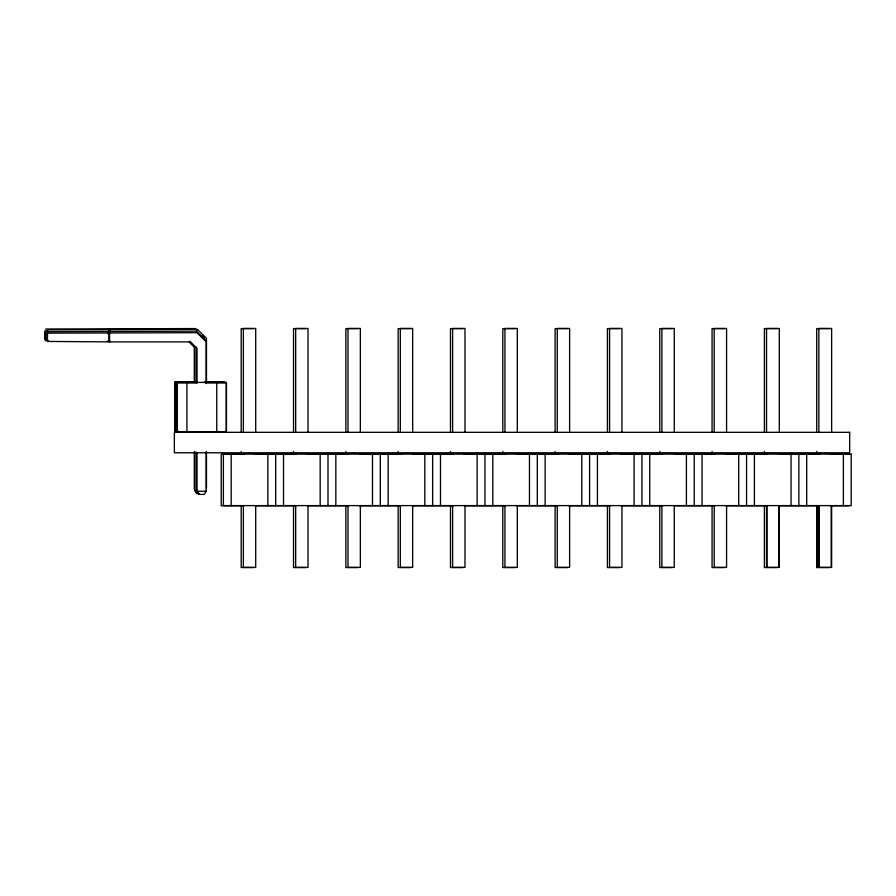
<?xml version="1.0" encoding="UTF-8"?>
<svg xmlns="http://www.w3.org/2000/svg" width="896" height="896" viewBox="0 0 896 896"><rect width="100%" height="100%" fill="white"/><g stroke="black" fill="none" stroke-linecap="round" stroke-linejoin="round"><path stroke-width="1.34" d="M206.158 452.122L206.158 491.266L204.322 494.379L198.8 494.379L196.963 491.266L196.963 452.446M45.662 329.022L195.149 328.563L196.986 330.355M107.061 329.022L107.744 328.563M253.568 328.619L241.203 328.619L241.203 431.928M305.883 328.619L293.53 328.619L293.53 431.928M358.198 328.619L345.845 328.619L345.845 431.928M410.525 328.619L398.16 328.619L398.16 431.928M462.84 328.619L450.486 328.619L450.486 431.928M515.155 328.619L502.802 328.619L502.802 431.928M567.482 328.619L555.117 328.619L555.117 431.928M619.797 328.619L607.443 328.619L607.443 431.928M672.123 328.619L659.758 328.619L659.758 431.928M724.438 328.619L712.074 328.619L712.074 431.928M777.168 328.619L764.4 328.619L764.4 431.928M829.483 328.619L816.715 328.619L816.715 431.928M47.589 330.87L44.8 330.87L44.8 339.147M48.138 340.659L45.349 340.659L45.349 332.382M107.408 341.118L110.219 341.118M196.986 381.662L175.09 381.662L175.09 430.886L177.856 430.886M205.117 381.662L224.302 381.662M195.474 382.144L174.933 382.144L174.933 431.357L177.733 431.357M204.971 382.144L224.157 382.144M196.347 382.906L177.072 382.906L177.072 432.13M205.744 382.906L226.285 382.906L226.285 432.13M243.992 454.261L221.222 454.261L221.222 505.758L243.992 505.758M254.856 454.261L296.307 454.261M307.171 454.261L348.622 454.261M359.486 454.261L400.949 454.261M413.168 454.261L453.264 454.261M464.128 454.261L505.59 454.261M516.454 454.261L557.906 454.261M568.77 454.261L610.221 454.261M621.085 454.261L662.547 454.261M674.766 454.261L714.862 454.261M725.726 454.261L767.178 454.261M779.408 454.261L819.504 454.261M830.368 454.261L849.061 454.261M194.824 451.685L194.824 490.504L197.456 490.504M196.963 491.266L206.158 491.266M199.427 493.618L196.672 493.618L194.824 490.504M254.856 505.758L296.307 505.758M307.171 505.758L348.622 505.758M359.486 505.758L400.949 505.758M413.168 505.758L453.264 505.758M464.128 505.758L505.59 505.758M516.454 505.758L557.906 505.758M568.77 505.758L610.221 505.758M621.085 505.758L662.547 505.758M674.766 505.758L714.862 505.758M725.726 505.758L767.178 505.758M779.408 505.758L819.504 505.758M830.368 505.758L849.061 505.758M253.568 567.549L241.203 567.549L241.203 505.758M305.883 567.549L293.53 567.549L293.53 505.758M358.198 567.549L345.845 567.549L345.845 505.758M410.525 567.549L398.16 567.549L398.16 505.758M462.84 567.549L450.486 567.549L450.486 505.758M515.155 567.549L502.802 567.549L502.802 505.758M567.482 567.549L555.117 567.549L555.117 505.758M619.797 567.549L607.443 567.549L607.443 505.758M672.123 567.549L659.758 567.549L659.758 505.758M724.438 567.549L712.074 567.549L712.074 505.758M777.168 567.549L764.4 567.549L764.4 505.758M829.483 567.549L816.715 567.549L816.715 505.758M202.507 335.731L204.344 337.523M205.61 340.144L196.414 331.173L46.928 331.632L46.928 339.92M189.582 341.488L194.286 346.192L194.286 382.234M189.19 342.059L194.824 347.704L194.824 382.368M198.251 492.867L196.414 489.754L196.414 452.323M196.123 492.106L194.286 488.992L194.286 451.562M843.371 454.104L843.371 505.602M831.634 431.76L831.634 328.451L818.866 328.451L818.866 431.76M831.634 505.602L831.634 567.381L818.866 567.381L818.866 505.602M831.219 505.602L831.219 567.381M819.269 505.602L819.269 567.381M817.13 505.758L817.13 567.549M816.715 451.472L816.715 454.261M806.714 454.104L806.714 505.602M798.885 454.104L798.885 505.602M791.056 454.104L791.056 505.602M779.307 431.76L779.307 328.451L766.539 328.451L766.539 431.76M779.307 505.602L779.307 567.381L766.539 567.381L766.539 505.602M778.904 505.602L778.904 567.381M766.954 505.602L766.954 567.381M764.4 451.472L764.4 454.261M754.387 454.104L754.387 505.602M746.558 454.104L746.558 505.602M738.73 454.104L738.73 505.602M726.578 431.76L726.578 328.451L714.224 328.451L714.224 431.76M726.578 505.602L726.578 567.381L714.224 567.381L714.224 505.602M712.074 451.472L712.074 454.261M702.072 454.104L702.072 505.602M694.243 454.104L694.243 505.602M686.414 454.104L686.414 505.602M674.262 431.76L674.262 328.451L661.898 328.451L661.898 431.76M674.262 505.602L674.262 567.381L661.898 567.381L661.898 505.602M659.758 451.472L659.758 454.261M649.746 454.104L649.746 505.602M641.928 454.104L641.928 505.602M634.099 454.104L634.099 505.602M621.947 431.76L621.947 328.451L609.582 328.451L609.582 431.76M621.947 505.602L621.947 567.381L609.582 567.381L609.582 505.602M607.443 451.472L607.443 454.261M597.43 454.104L597.43 505.602M589.602 454.104L589.602 505.602M581.773 454.104L581.773 505.602M569.621 431.76L569.621 328.451L557.267 328.451L557.267 431.76M569.621 505.602L569.621 567.381L557.267 567.381L557.267 505.602M555.117 451.472L555.117 454.261M545.115 454.104L545.115 505.602M537.286 454.104L537.286 505.602M529.458 454.104L529.458 505.602M517.306 431.76L517.306 328.451L504.941 328.451L504.941 431.76M517.306 505.602L517.306 567.381L504.941 567.381L504.941 505.602M502.802 451.472L502.802 454.261M492.789 454.104L492.789 505.602M484.96 454.104L484.96 505.602M477.142 454.104L477.142 505.602M464.99 431.76L464.99 328.451L452.626 328.451L452.626 431.76M464.99 505.602L464.99 567.381L452.626 567.381L452.626 505.602M450.486 451.472L450.486 454.261M440.474 454.104L440.474 505.602M432.645 454.104L432.645 505.602M424.816 454.104L424.816 505.602M412.664 431.76L412.664 328.451L400.31 328.451L400.31 431.76M412.664 505.602L412.664 567.381L400.31 567.381L400.31 505.602M398.16 451.472L398.16 454.261M388.158 454.104L388.158 505.602M380.33 454.104L380.33 505.602M372.501 454.104L372.501 505.602M360.349 431.76L360.349 328.451L347.984 328.451L347.984 431.76M360.349 505.602L360.349 567.381L347.984 567.381L347.984 505.602M345.845 451.472L345.845 454.261M335.832 454.104L335.832 505.602M328.003 454.104L328.003 505.602M320.174 454.104L320.174 505.602M308.022 431.76L308.022 328.451L295.669 328.451L295.669 431.76M308.022 505.602L308.022 567.381L295.669 567.381L295.669 505.602M293.53 451.472L293.53 454.261M283.517 454.104L283.517 505.602M275.688 454.104L275.688 505.602M267.859 454.104L267.859 505.602M255.707 431.76L255.707 328.451L243.354 328.451L243.354 431.76M255.707 505.602L255.707 567.381L243.354 567.381L243.354 505.602M241.203 451.472L241.203 454.261M231.19 454.104L231.19 505.602M216.754 382.424L216.754 431.648M206.472 383.029L206.472 338.285L197.277 329.325L47.79 329.784L47.79 332.539M206.472 451.55L206.472 487.906M206.158 383.6L206.158 341.656L196.963 332.685L47.477 333.144L47.477 341.432L109.558 341.891L109.558 332.685L108.864 333.144L108.864 341.432L109.536 341.891L190.378 341.891L196.963 348.466L196.963 383.13M196.414 346.954L196.414 383.006M186.906 382.424L186.906 431.648M109.872 331.946L109.872 329.325L109.189 329.784L109.189 332.539M109.01 333.805L109.01 331.173L108.326 331.632L108.326 334.398M226.442 382.424L177.218 382.424L177.218 431.648L226.442 431.648L226.442 382.424M849.666 432.32L174.35 432.32L174.35 452.782L849.666 452.782L849.666 432.32M851.2 454.104L223.373 454.104L223.373 505.602L851.2 505.602L851.2 454.104"/></g></svg>
